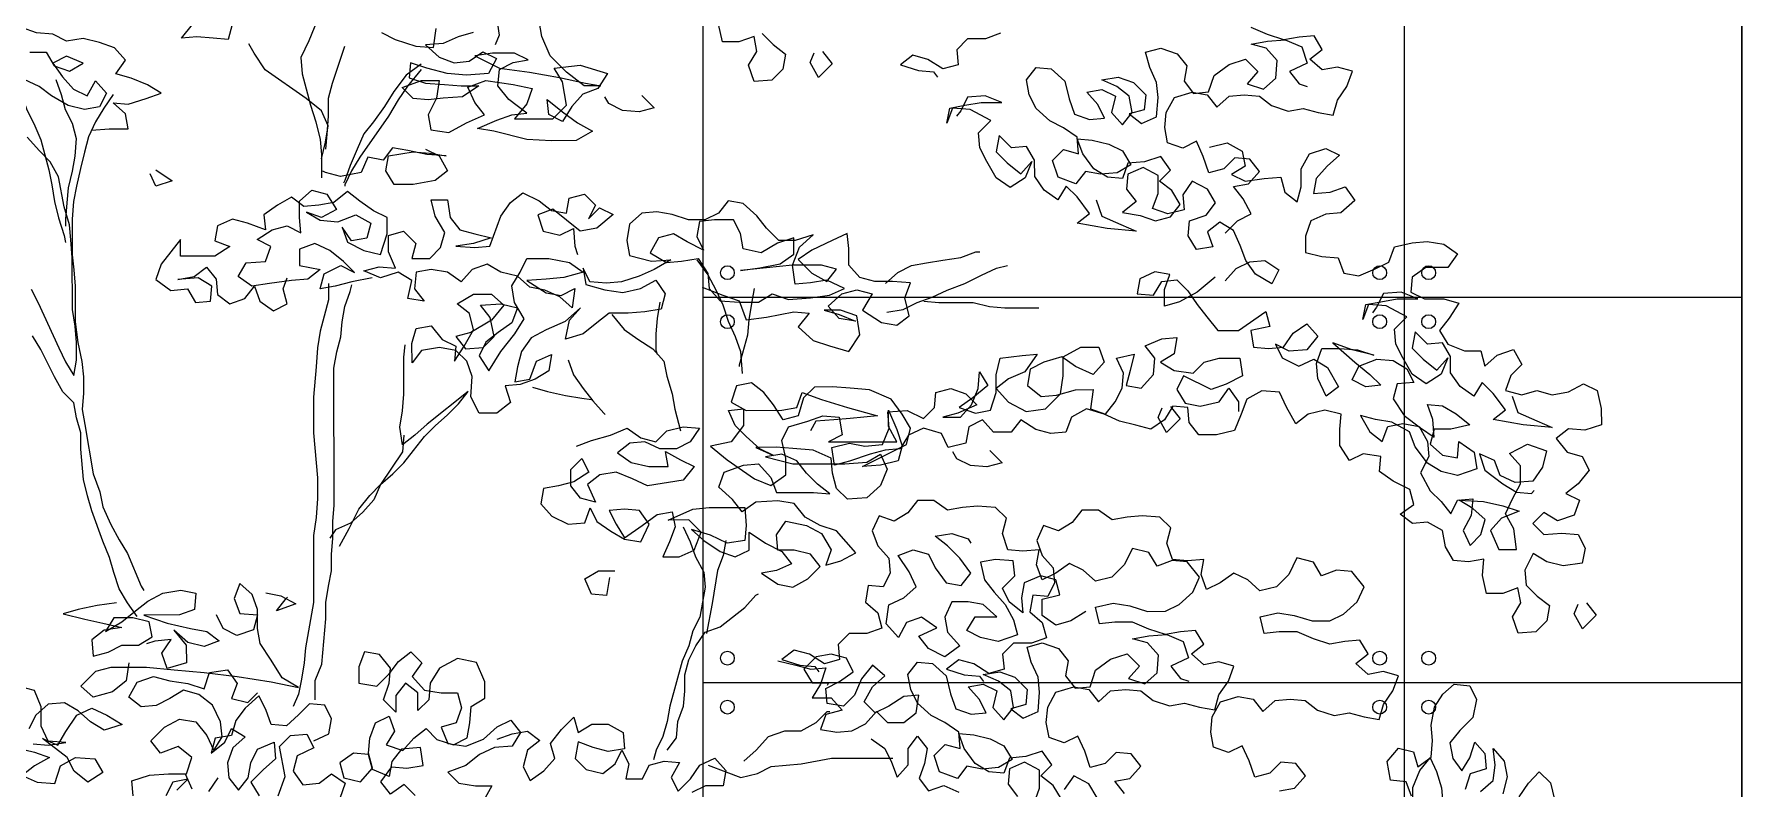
# Model space of a CAD drawing. Header units: millimetres. Extents: x 1564 to 2013, y 216 to 285.
# Drawn here: x 1652.324 to 1657.255, y 228.181 to 230.359 of the extents above; entities that cross this region are included whole.
import ezdxf

# ---------------------------------------------------------------- set-up
doc = ezdxf.new("R2010")
doc.units = ezdxf.units.MM
doc.header["$LTSCALE"] = 10
doc.layers.get('0').update_dxf_attribs({"color": 90})
for name, color, linetype, lineweight in [('CINZA', 252, 'Continuous', 13), ('pn 02', 16, 'Continuous', 20), ('PN-03', 180, 'Continuous', 30)]:
    doc.layers.add(name, color=color, linetype=linetype, lineweight=lineweight)
doc.layers.add('ÁRVORE PRESERVADA', color=252, linetype='Continuous')

# ---------------------------------------------------------------- blocks, each defined once
blk = doc.blocks.new('A$C338F7350')
for points in [[(6.9072, 12.0166), (6.9467, 11.9771), (6.9913, 11.9425), (6.9814, 11.8882), (6.9419, 11.8486), (6.8777, 11.8436), (6.8578, 11.9029), (6.8875, 11.9523), (6.8775, 12.0067), (6.8232, 11.9869), (6.7639, 11.9868), (6.749, 12.051)], [(8.5783, 11.297), (8.6228, 11.3416), (8.6722, 11.3663), (8.6425, 11.4207), (8.6078, 11.4651), (8.6622, 11.475), (8.7017, 11.5196), (8.667, 11.564), (8.6127, 11.5689), (8.5732, 11.5293), (8.5188, 11.5145), (8.499, 11.5737), (8.4742, 11.6281), (8.4248, 11.6033), (8.3704, 11.623), (8.3605, 11.6774), (8.3654, 11.7318), (8.395, 11.7862), (8.4592, 11.806), (8.5136, 11.7962), (8.5482, 11.7517), (8.5927, 11.7913), (8.6471, 11.7963), (8.7014, 11.7914), (8.7459, 11.7568), (8.8053, 11.7371), (8.8596, 11.7471), (8.914, 11.7323), (8.9684, 11.7224), (8.9832, 11.7768), (9.0177, 11.8263), (9.0374, 11.8807), (8.983, 11.8954), (8.9287, 11.8855), (8.8842, 11.925), (8.9286, 11.9596), (8.8989, 12.009), (8.8446, 12.0041), (8.7902, 11.9941), (8.7309, 12.0138), (8.6715, 12.0385)], [(7.7671, 12.0179), (7.7127, 11.9981), (7.6485, 11.998), (7.609, 11.9584), (7.614, 11.9041), (7.5596, 11.8892), (7.5052, 11.9237), (7.4508, 11.9385), (7.4064, 11.9039), (7.4707, 11.8842), (7.525, 11.8793), (7.5399, 11.8595)], [(4.9944, 12.0494), (4.9796, 11.9951), (4.9253, 11.9999), (4.8659, 12.0048), (4.8116, 11.9998), (4.8511, 12.0493)], [(5.5332, 12.0203), (5.5826, 11.9956), (5.6568, 11.971), (5.721, 11.9661), (5.7308, 12.0353)], [(5.8643, 12.0206), (5.81, 12.0057), (5.7556, 11.9809), (5.6914, 11.9759), (5.7408, 11.9315), (5.7952, 11.9118), (5.8496, 11.9168), (5.899, 11.9514), (5.9484, 11.9267), (5.9188, 11.8724), (5.8397, 11.8673), (5.7705, 11.8722), (5.6964, 11.8919), (5.6371, 11.9116), (5.6322, 11.8573), (5.6915, 11.8375), (5.7607, 11.8327), (5.82, 11.8278), (5.8843, 11.8278), (5.825, 11.7882), (5.7558, 11.7832), (5.7014, 11.7782), (5.6471, 11.7831), (5.6075, 11.8226), (5.6767, 11.8474), (5.7409, 11.8475), (5.7311, 11.7832), (5.7015, 11.7239), (5.7114, 11.6695), (5.7757, 11.6597), (5.8399, 11.6944), (5.9041, 11.7241), (5.8695, 11.7685), (5.8447, 11.8229), (5.9089, 11.8476), (6.0078, 11.8329), (6.077, 11.8181), (6.0573, 11.7637), (6.0129, 11.7093), (6.1513, 11.7095), (6.2006, 11.7589), (6.1857, 11.8429), (6.156, 11.8923), (6.2499, 11.9023), (6.3488, 11.8727), (6.3143, 11.8183), (6.2599, 11.7985), (6.2204, 11.754), (6.1859, 11.6996), (6.1364, 11.7243), (6.1314, 11.7786), (6.1858, 11.7342), (6.2402, 11.6947), (6.2946, 11.6651), (6.2353, 11.6305), (6.1464, 11.6304), (6.0574, 11.6352), (5.9388, 11.6648), (5.8795, 11.6746), (5.9486, 11.7043), (6.003, 11.7242), (6.0573, 11.7291), (5.993, 11.7785), (5.9534, 11.8279), (5.9583, 11.8872), (6.0077, 11.912), (6.0621, 11.9219), (6.0126, 11.9466), (5.9336, 11.9465), (5.8693, 11.9366), (5.9583, 11.8922), (6.0671, 11.8774), (6.1758, 11.8578), (6.2698, 11.8381), (6.3241, 11.8282), (6.2648, 11.8282), (6.2005, 11.8776), (6.1412, 11.9368), (6.1114, 12.006), (6.0916, 12.1246)], [(5.9483, 12.075), (5.9582, 12.0108), (5.9434, 11.9762)], [(4.2687, 11.0949), (4.2935, 11.0455), (4.3678, 10.8824), (4.3925, 10.833), (4.4222, 10.7836), (4.4321, 10.838), (4.432, 10.9023), (4.427, 10.9616), (4.4171, 11.0209), (4.4169, 11.2087), (4.4119, 11.2729), (4.4069, 11.3273), (4.3871, 11.3915), (4.3672, 11.5002), (4.3375, 11.5546), (4.2979, 11.5941), (4.2534, 11.6435)], [(5.3008, 12.1239), (5.3008, 12.0645), (5.2712, 11.9904), (5.2416, 11.931), (5.2466, 11.8717), (5.2615, 11.8174), (5.2764, 11.7581), (5.2962, 11.6988), (5.3111, 11.6346), (5.3161, 11.5802), (5.3162, 11.4962)], [(4.4857, 11.6684), (4.5499, 11.6734), (4.6191, 11.6735), (4.6092, 11.7278), (4.5647, 11.7673), (4.619, 11.7624), (4.6833, 11.7823), (4.7376, 11.8021), (4.6882, 11.8317), (4.6288, 11.8563), (4.5745, 11.8711), (4.609, 11.9206), (4.5694, 11.965), (4.515, 11.9847), (4.4557, 11.9995), (4.3964, 11.9896), (4.347, 12.0142), (4.2877, 12.0191), (4.2333, 12.0389)], [(4.263, 11.9499), (4.3223, 11.95), (4.352, 11.9006), (4.4064, 11.8809), (4.4558, 11.9106), (4.3965, 11.9352), (4.3471, 11.9105), (4.3817, 11.8611), (4.4213, 11.8166), (4.4707, 11.7919), (4.5003, 11.8463), (4.5399, 11.8019), (4.5153, 11.7524), (4.4609, 11.7425), (4.4016, 11.7573), (4.3422, 11.7918), (4.2977, 11.8264), (4.2433, 11.851)], [(4.2037, 11.9696), (4.2235, 11.9103), (4.2285, 11.851), (4.2335, 11.7967), (4.2533, 11.7423), (4.2781, 11.6929), (4.3028, 11.6336), (4.3326, 11.5249), (4.3425, 11.4706), (4.3525, 11.4113), (4.3674, 11.352), (4.3872, 11.2877), (4.3921, 11.263)], [(5.3161, 11.5654), (5.3309, 11.6247), (5.3407, 11.684), (5.316, 11.7384), (5.2615, 11.7828), (5.1132, 11.8864), (5.0736, 11.9457), (5.0538, 11.9803)], [(5.3998, 11.9707), (5.3554, 11.8372), (5.3406, 11.7829), (5.3407, 11.7186), (5.3358, 11.6544), (5.3309, 11.6)], [(8.5785, 11.1241), (8.618, 11.1686), (8.6674, 11.1933), (8.7217, 11.1983), (8.7712, 11.1638), (8.7465, 11.1143), (8.6872, 11.1489), (8.6525, 11.1983), (8.6327, 11.2526), (8.608, 11.3069), (8.5585, 11.3366), (8.5141, 11.3019), (8.5339, 11.2476), (8.4746, 11.2376), (8.4449, 11.287), (8.4498, 11.3414), (8.5091, 11.3612), (8.5436, 11.4057), (8.5139, 11.4551), (8.4595, 11.4847), (8.425, 11.4353), (8.43, 11.3809), (8.3707, 11.366), (8.3163, 11.3858), (8.336, 11.4401), (8.3359, 11.5044), (8.2816, 11.534), (8.2272, 11.5092), (8.2223, 11.4549), (8.257, 11.4104), (8.2076, 11.3708), (8.2718, 11.361), (8.3262, 11.3413), (8.3806, 11.3562), (8.4151, 11.4007), (8.3854, 11.4501), (8.3409, 11.4846), (8.3804, 11.5242), (8.3458, 11.5736), (8.2865, 11.5538), (8.2272, 11.5488), (8.2074, 11.4944), (8.1531, 11.4993), (8.1036, 11.5289), (8.064, 11.5832), (8.0442, 11.6376), (8.0986, 11.6327), (8.1579, 11.6179), (8.2074, 11.5932), (8.2371, 11.5438), (8.1877, 11.5141), (8.1284, 11.5092), (8.074, 11.519), (8.0394, 11.4745), (7.9751, 11.4991), (7.9553, 11.5584), (7.9948, 11.598), (8.0492, 11.5832), (8.0442, 11.6425), (7.9948, 11.6771), (7.9453, 11.7017), (7.8958, 11.7462), (7.8711, 11.7956), (7.8612, 11.8499), (7.8957, 11.8945), (7.9501, 11.8896), (7.9995, 11.8451), (8.0144, 11.7809), (8.0343, 11.7265), (8.0886, 11.7068), (8.143, 11.7118), (8.1182, 11.7612), (8.0787, 11.8057), (8.133, 11.8156), (8.1825, 11.7909), (8.1677, 11.7316), (8.2073, 11.6872), (8.2418, 11.7317), (8.2319, 11.791), (8.1874, 11.8255), (8.133, 11.8502), (8.1923, 11.8601), (8.2467, 11.8404), (8.2912, 11.796), (8.2863, 11.7416), (8.2319, 11.7267), (8.2765, 11.6922), (8.3308, 11.7169), (8.3357, 11.7861), (8.3307, 11.8405), (8.3059, 11.8948), (8.2911, 11.9492), (8.3454, 11.9641), (8.4047, 11.9443), (8.4394, 11.8999), (8.4295, 11.8455), (8.4642, 11.8011), (8.5185, 11.8061), (8.5383, 11.8654), (8.5926, 11.905), (8.6519, 11.9248), (8.6964, 11.8804), (8.6569, 11.8358), (8.7162, 11.8161), (8.7607, 11.8557), (8.7656, 11.92), (8.726, 11.9644), (8.6716, 11.9792), (8.7309, 11.9891), (8.7951, 11.9941), (8.8545, 11.9695), (8.8743, 11.9102), (8.8101, 11.8805), (8.8447, 11.836), (8.8744, 11.8262)], [(5.6766, 11.9067), (5.6223, 11.8671), (5.5778, 11.8078), (5.5433, 11.7534), (5.5038, 11.699), (5.4692, 11.6545), (5.4446, 11.6001), (5.4199, 11.5408), (5.4002, 11.4864), (5.3953, 11.4765)], [(7.1247, 11.9525), (7.1593, 11.9081), (7.11, 11.8586), (7.0803, 11.913), (7.095, 11.9476)], [(4.357, 11.8512), (4.3768, 11.7968), (4.3917, 11.7425), (4.4165, 11.693), (4.4313, 11.6387), (4.4265, 11.5744), (4.4166, 11.5201), (4.4018, 11.4607), (4.397, 11.4064), (4.3921, 11.3471), (4.3921, 11.3223)], [(5.6766, 11.887), (5.6272, 11.8276), (5.5927, 11.7781), (5.5582, 11.7188), (5.4545, 11.5704), (5.4249, 11.521), (5.4002, 11.4715), (5.4002, 11.4666)], [(4.5646, 11.797), (4.5301, 11.7475), (4.5005, 11.6981), (4.4758, 11.6437), (4.461, 11.5893), (4.4463, 11.53), (4.4315, 11.4657), (4.4217, 11.4113), (4.4168, 11.3471), (4.4169, 11.2186), (4.4219, 11.1642), (4.4269, 11.1049), (4.427, 10.9764), (4.437, 10.9023), (4.4518, 10.8331), (4.4568, 10.7787), (4.4569, 10.7194), (4.452, 10.6601), (4.4619, 10.6057), (4.4918, 10.4278), (4.5165, 10.3636), (4.5265, 10.3093), (4.5562, 10.245), (4.5859, 10.1907), (4.6156, 10.1413), (4.6651, 10.0227), (4.675, 10.0079)], [(6.4724, 11.7938), (6.517, 11.7493), (6.4626, 11.7345), (6.4033, 11.7394), (6.3538, 11.764), (6.339, 11.7887)], [(8.113, 11.4174), (8.1328, 11.3581), (8.202, 11.3285), (8.2564, 11.3039), (8.1526, 11.3137), (8.0438, 11.3333), (8.0883, 11.368), (8.0438, 11.4272), (8.0042, 11.4667), (7.9746, 11.4173), (7.9251, 11.4518), (7.8905, 11.5012), (7.8904, 11.5605), (7.8607, 11.6099), (7.8064, 11.605), (7.7618, 11.6494), (7.752, 11.5901), (7.7916, 11.5506), (7.841, 11.5111), (7.8805, 11.5556), (7.8559, 11.4963), (7.8015, 11.4616), (7.7521, 11.4962), (7.7174, 11.5554), (7.6927, 11.6048), (7.6877, 11.6592), (7.7321, 11.7037), (7.658, 11.7432), (7.5937, 11.7481), (7.574, 11.6937), (7.5838, 11.7481), (7.6382, 11.758), (7.6975, 11.768), (7.7716, 11.768), (7.7123, 11.7927), (7.648, 11.7877), (7.6234, 11.7382), (7.6086, 11.7184)], [(5.6917, 11.6003), (5.7412, 11.5756), (5.7709, 11.5213), (5.7264, 11.4867), (5.6473, 11.4718), (5.5781, 11.4717), (5.5484, 11.5211), (5.5583, 11.5755), (5.6472, 11.5904), (5.7065, 11.5855), (5.7659, 11.5757), (5.6967, 11.5805), (5.6275, 11.5953), (5.5731, 11.6051), (5.5385, 11.5606), (5.4841, 11.5705), (5.4595, 11.5161), (5.3854, 11.5012), (5.331, 11.516), (5.3211, 11.5209)], [(8.5214, 11.6072), (8.5856, 11.6221), (8.64, 11.5925), (8.65, 11.5381), (8.6006, 11.5084), (8.65, 11.4838), (8.7192, 11.4937), (8.7785, 11.4987), (8.7934, 11.4444), (8.8379, 11.4098), (8.8527, 11.4642), (8.8526, 11.5284), (8.8822, 11.5828), (8.9415, 11.6026), (8.991, 11.578), (8.9465, 11.5384), (8.907, 11.4939), (8.8972, 11.4395), (8.9565, 11.4445), (9.0108, 11.4643), (9.0455, 11.4149), (8.9961, 11.3704), (8.9417, 11.3654), (8.8874, 11.3406), (8.8677, 11.2863), (8.8677, 11.227), (8.927, 11.2122), (8.9864, 11.2073), (9.0062, 11.1529), (9.0605, 11.1431), (9.1198, 11.1679), (9.1692, 11.1926), (9.189, 11.247), (9.2532, 11.2619), (9.3076, 11.2669), (9.3669, 11.2571), (9.4163, 11.2225), (9.3818, 11.1731), (9.3027, 11.173), (9.2533, 11.1383), (9.2484, 11.084), (9.2979, 11.0593), (9.3671, 11.0594), (9.4214, 11.0446), (9.3869, 10.9902), (9.3523, 10.9457), (9.382, 10.8963), (9.4414, 10.8716), (9.5007, 10.8717), (9.5156, 10.8173), (9.56, 10.8569), (9.6193, 10.8767), (9.649, 10.8224), (9.6095, 10.7828), (9.5898, 10.7284), (9.6491, 10.7137), (9.7034, 10.7285), (9.7578, 10.7138), (9.8171, 10.7237), (9.8715, 10.7534), (9.9209, 10.7287), (9.9358, 10.6645), (9.9359, 10.6052), (9.8766, 10.5854), (9.8173, 10.5902), (9.7728, 10.5556), (9.8124, 10.5062), (9.8668, 10.4914), (9.8915, 10.442), (9.852, 10.3926), (9.8076, 10.3579), (9.857, 10.3333), (9.8373, 10.2789), (9.778, 10.2591), (9.7286, 10.2887), (9.6891, 10.2491), (9.7286, 10.2096), (9.7929, 10.2146), (9.8522, 10.2097), (9.877, 10.1603), (9.8671, 10.1059), (9.7979, 10.096), (9.7386, 10.1108), (9.6892, 10.1404), (9.6596, 10.081), (9.6646, 10.0267), (9.7041, 9.9872), (9.7486, 9.9526), (9.7388, 9.8982), (9.6993, 9.8587), (9.6351, 9.8537), (9.6152, 9.9129), (9.6448, 9.9624), (9.6349, 10.0168), (9.5806, 9.9969), (9.5212, 9.9969), (9.5064, 10.0611), (9.5112, 10.1204), (9.4569, 10.1105), (9.4025, 10.1154), (9.3728, 10.1648), (9.3629, 10.2241), (9.3085, 10.2537), (9.2541, 10.2487), (9.2096, 10.2833), (9.259, 10.3179), (9.2441, 10.3723), (9.1848, 10.4019), (9.1353, 10.4364), (9.1402, 10.4908), (9.076, 10.5006), (9.0266, 10.4758), (8.9919, 10.5302), (8.9919, 10.5895), (8.9968, 10.6439), (8.9374, 10.6586), (8.8781, 10.6438), (8.8337, 10.6091), (8.799, 10.6684), (8.7743, 10.7227), (8.71, 10.7276), (8.6557, 10.6979), (8.636, 10.6435), (8.6113, 10.5842), (8.5471, 10.5693), (8.4828, 10.5693), (8.4482, 10.6137), (8.4432, 10.6681), (8.3888, 10.673), (8.3592, 10.6235), (8.3098, 10.5889), (8.2554, 10.6036), (8.1961, 10.6184), (8.1417, 10.6431), (8.0774, 10.6628), (8.0231, 10.6331), (8.0034, 10.5787), (7.949, 10.5737), (7.8946, 10.5885), (7.8402, 10.623), (7.8057, 10.5785), (7.7414, 10.5785), (7.7018, 10.6229), (7.6524, 10.5981), (7.6426, 10.5388), (7.5784, 10.5239), (7.5536, 10.5733), (7.4893, 10.5931), (7.435, 10.5683), (7.4054, 10.5188), (7.351, 10.5139), (7.2967, 10.499), (7.2226, 10.4742), (7.1682, 10.4593), (7.1583, 10.5236), (7.2225, 10.5384), (7.2769, 10.5286), (7.3411, 10.5336), (7.3658, 10.5929), (7.3608, 10.6522), (7.43, 10.6573), (7.4893, 10.6277), (7.5288, 10.6672), (7.5337, 10.7216), (7.5881, 10.7365), (7.6425, 10.7168), (7.682, 10.6773), (7.6129, 10.6475), (7.5585, 10.6327), (7.6228, 10.6327), (7.6623, 10.6772), (7.6869, 10.7366), (7.6918, 10.7959), (7.7215, 10.7465), (7.6672, 10.702), (7.6178, 10.6673), (7.6771, 10.6476), (7.7315, 10.6575), (7.7512, 10.7218), (7.7511, 10.7861), (7.7659, 10.8454), (7.845, 10.8553), (7.8993, 10.8603), (7.8549, 10.796), (7.7956, 10.7713), (7.7512, 10.7366), (7.7957, 10.6872), (7.86, 10.6527), (7.9292, 10.6627), (7.9835, 10.7171), (7.9933, 10.7813), (7.9932, 10.8505), (8.0575, 10.8852), (8.1217, 10.8852), (8.1415, 10.8309), (8.102, 10.7864), (8.0378, 10.816), (7.9883, 10.8505), (7.9241, 10.8307), (7.8747, 10.8059), (7.8648, 10.7466), (7.9143, 10.7071), (7.9687, 10.7121), (8.0378, 10.7319), (8.1021, 10.732), (8.0923, 10.6628), (8.1467, 10.6431), (8.1812, 10.6876), (8.2059, 10.737), (8.2108, 10.7914), (8.186, 10.8458), (8.2502, 10.8606), (8.2355, 10.8013), (8.2207, 10.7469), (8.2751, 10.7371), (8.3195, 10.7866), (8.3244, 10.8459), (8.2898, 10.8903), (8.349, 10.9151), (8.4034, 10.9201), (8.3936, 10.8608), (8.3442, 10.8311), (8.3936, 10.8015), (8.4628, 10.7916), (8.5023, 10.8312), (8.5567, 10.8461), (8.6308, 10.8462), (8.6408, 10.7819), (8.5815, 10.7522), (8.5271, 10.7324), (8.4282, 10.7817), (8.4036, 10.7323), (8.4333, 10.6829), (8.4877, 10.673), (8.5568, 10.6879), (8.5914, 10.7374), (8.626, 10.688), (8.6261, 10.6534)], [(4.6504, 9.914), (4.6157, 9.9634), (4.586, 10.0128), (4.5662, 10.0721), (4.5513, 10.1264), (4.5266, 10.1857), (4.4869, 10.2944), (4.4721, 10.3487), (4.4572, 10.408), (4.4472, 10.5168), (4.4471, 10.5761), (4.4323, 10.6304), (4.4223, 10.6848), (4.3828, 10.7243), (4.353, 10.7786), (4.3035, 10.8774), (4.2738, 10.9268)], [(4.7181, 11.5253), (4.7775, 11.4858), (4.7182, 11.466), (4.6984, 11.5104)], [(5.4994, 11.1355), (5.4253, 11.1206), (5.366, 11.1058), (5.3116, 11.0958), (5.3264, 11.1502), (5.3857, 11.1799), (5.4351, 11.1553), (5.3955, 11.1948), (5.3461, 11.2343), (5.2917, 11.2589), (5.2373, 11.2391), (5.2374, 11.1798), (5.3115, 11.165), (5.2671, 11.1304), (5.2078, 11.1254), (5.1287, 11.1154), (5.0645, 11.1055), (5.015, 11.14), (5.0446, 11.1895), (5.1138, 11.1945), (5.1335, 11.2489), (5.0841, 11.2736), (5.1384, 11.3082), (5.1928, 11.3231), (5.2422, 11.2984), (5.2372, 11.3528), (5.2372, 11.4121), (5.2816, 11.4517), (5.336, 11.4369), (5.3706, 11.3825), (5.3163, 11.3528), (5.2619, 11.3726), (5.3114, 11.343), (5.3756, 11.3381), (5.4399, 11.3628), (5.4943, 11.3332), (5.4795, 11.2789), (5.4251, 11.2689), (5.3905, 11.3183), (5.4103, 11.264), (5.4696, 11.2344), (5.529, 11.2196), (5.5536, 11.2938), (5.5535, 11.3531), (5.5041, 11.3777), (5.4546, 11.4123), (5.4101, 11.4468), (5.3607, 11.4073), (5.3064, 11.3973), (5.252, 11.3923), (5.2075, 11.4269), (5.1581, 11.3972), (5.1087, 11.3625), (5.1137, 11.3082), (5.0494, 11.3328), (4.995, 11.3476), (4.9407, 11.3228), (4.9309, 11.2685), (4.9853, 11.2487), (4.9309, 11.2141), (4.8074, 11.214), (4.8073, 11.2733), (4.7382, 11.1843), (4.7185, 11.1299), (4.7729, 11.0904), (4.8322, 11.0954), (4.8619, 11.046), (4.9162, 11.051), (4.9211, 11.1054), (4.8717, 11.135), (4.7975, 11.13), (4.8569, 11.1399), (4.9013, 11.1745), (4.9359, 11.1301), (4.9409, 11.0757), (4.9854, 11.0412), (5.0398, 11.061), (5.0743, 11.1055), (5.0942, 11.0511), (5.1436, 11.0166), (5.193, 11.0414), (5.1782, 11.0957), (5.1929, 11.1353)], [(6.6905, 11.102), (6.7647, 11.0724), (6.824, 11.0527), (6.8488, 10.9836), (6.9229, 10.9935), (7.0218, 11.0134), (7.0761, 11.0085), (7.0366, 10.959), (7.0911, 10.9096), (7.1504, 10.8899), (7.2196, 10.8702), (7.2591, 10.9296), (7.2491, 10.9988), (7.1898, 11.0185), (7.1305, 11.0184), (7.1849, 11.0036), (7.2442, 10.979), (7.1849, 10.9888), (7.1453, 11.0333), (7.1947, 11.0778), (7.249, 11.0927), (7.3034, 11.0779), (7.2689, 11.0185), (7.3381, 10.9741), (7.3925, 10.9643), (7.4369, 10.9989), (7.4221, 11.0632), (7.4418, 11.1176), (7.3775, 11.1224), (7.3133, 11.1224), (7.2589, 11.1372), (7.2193, 11.1816), (7.2193, 11.2409), (7.2143, 11.2953), (7.1599, 11.2705), (7.0858, 11.2358), (7.0364, 11.2012), (7.0859, 11.1518), (7.1403, 11.1222), (7.1748, 11.1667), (7.1205, 11.1815), (7.0167, 11.1814), (6.8289, 11.1615), (6.8981, 11.1714), (6.9722, 11.1863), (7.0216, 11.221), (7.0215, 11.2803), (6.9622, 11.2604), (6.903, 11.2258), (6.8387, 11.2406), (6.8288, 11.2949), (6.804, 11.3443), (6.7348, 11.3443), (6.6804, 11.3393), (6.6706, 11.2849), (6.6954, 11.2355), (6.636, 11.2651), (6.5866, 11.2947), (6.5322, 11.2798), (6.5026, 11.2254), (6.562, 11.1909), (6.6163, 11.1959), (6.6756, 11.2058), (6.7103, 11.1515), (6.7153, 11.0971), (6.7548, 11.0527), (6.824, 11.0478), (6.8932, 11.0479), (6.9426, 11.0776), (7.002, 11.0578), (7.081, 11.0629), (7.1502, 11.0728), (7.2046, 11.0976), (7.1403, 11.1272), (7.081, 11.1172), (7.0266, 11.1122), (7.0167, 11.1814), (7.0413, 11.2457), (7.0907, 11.2902), (7.0265, 11.2704), (6.9672, 11.2703), (6.9226, 11.3148), (6.888, 11.3592), (6.8385, 11.4037), (6.7842, 11.4135), (6.7496, 11.369), (6.7002, 11.3442), (6.6409, 11.3442), (6.5816, 11.3639), (6.5272, 11.3737), (6.4728, 11.3687), (6.4284, 11.3291), (6.4185, 11.2698), (6.4285, 11.2155), (6.5076, 11.1958), (6.5768, 11.2008), (6.5175, 11.1661), (6.4631, 11.1414), (6.3989, 11.1215), (6.3446, 11.1165), (6.2852, 11.1214), (6.2605, 11.1708), (6.2704, 11.1115), (6.3396, 11.0918), (6.4039, 11.082), (6.4681, 11.0969), (6.5225, 11.1266), (6.5571, 11.0772), (6.5423, 11.0228), (6.483, 11.0129), (6.4237, 11.0079), (6.3545, 11.0078), (6.3101, 10.9732), (6.2607, 10.9336), (6.1965, 10.9138), (6.2112, 10.983), (6.2507, 11.0275), (6.1964, 10.978), (6.1272, 10.9483), (6.0729, 10.9186), (6.0383, 10.8691), (6.0236, 10.8148), (6.0137, 10.7604), (6.0681, 10.7703), (6.0927, 10.8346), (6.1471, 10.8594), (6.1373, 10.8), (6.0879, 10.7703), (6.0335, 10.7505), (5.9792, 10.7455), (5.999, 10.6862), (5.9496, 10.6467), (5.8853, 10.6466), (5.8556, 10.7059), (5.8605, 10.78), (5.8407, 10.8344), (5.8011, 10.8739), (5.7418, 10.8837), (5.6775, 10.8738), (5.643, 10.8292), (5.6429, 10.8984), (5.6577, 10.9528), (5.7121, 10.9628), (5.7516, 10.9134), (5.8011, 10.8887), (5.7962, 10.8343), (5.8307, 10.8887), (5.8653, 10.9481), (5.8504, 11.0074), (5.8059, 11.0419), (5.8652, 11.0766), (5.9294, 11.0766), (5.9739, 11.0371), (5.9295, 10.9827), (5.8554, 10.9382), (5.8011, 10.9233), (5.8357, 10.8788), (5.8999, 10.8838), (5.9394, 10.9234), (5.9246, 10.9926), (5.8899, 11.0371), (5.9641, 11.0421), (6.0234, 11.0273), (6.0037, 10.9729), (5.9543, 10.9383), (5.9098, 10.9036), (5.8851, 10.8542), (5.9198, 10.7998), (5.9642, 10.8691), (6.0136, 10.9334), (6.0481, 10.9878), (6.0135, 11.047), (6.0035, 11.1063), (6.0331, 11.1558), (6.0578, 11.2052), (6.1369, 11.2053), (6.211, 11.1906), (6.2605, 11.156), (6.1913, 11.1362), (6.1271, 11.1312), (6.0579, 11.1262), (6.1271, 11.0817), (6.1815, 11.0719), (6.2309, 11.0967), (6.2211, 11.0275), (6.1766, 11.067), (6.1222, 11.0916), (6.0678, 11.1015), (6.0233, 11.141), (5.9639, 11.1557), (5.9145, 11.1853), (5.8601, 11.1655), (5.8206, 11.121), (5.7712, 11.1556), (5.7119, 11.1654), (5.6575, 11.1555), (5.6526, 11.0961), (5.6873, 11.0517), (5.6279, 11.0615), (5.6427, 11.1258), (5.5933, 11.1554), (5.529, 11.1356), (5.4697, 11.1602), (5.5241, 11.1751), (5.5834, 11.1702), (5.5586, 11.2295), (5.5585, 11.2888), (5.6129, 11.3037), (5.6574, 11.2592), (5.6426, 11.2049), (5.7069, 11.2049), (5.7464, 11.2445), (5.7612, 11.2989), (5.7265, 11.3582), (5.7116, 11.4175), (5.771, 11.4175), (5.7809, 11.3533), (5.8155, 11.3088), (5.8699, 11.294), (5.9292, 11.2793), (5.865, 11.2594), (5.8008, 11.2495), (5.87, 11.2446), (5.9243, 11.2496), (5.9638, 11.3584), (5.9983, 11.4078), (6.0428, 11.4425), (6.1021, 11.4129), (6.1466, 11.3783), (6.201, 11.3685), (6.2108, 11.4229), (6.2652, 11.4377), (6.3048, 11.3982), (6.2801, 11.3488), (6.3196, 11.3884), (6.369, 11.3637), (6.3098, 11.3142), (6.2505, 11.3043), (6.1516, 11.3833), (6.0972, 11.3634), (6.117, 11.3042), (6.1764, 11.2894), (6.2258, 11.3141), (6.2308, 11.2499), (6.2407, 11.2202)], [(7.3521, 11.1152), (7.3965, 11.1548), (7.4459, 11.1796), (7.5003, 11.1895), (7.5596, 11.1994), (7.6238, 11.2094), (7.6782, 11.2292), (7.693, 11.2292)], [(6.6707, 11.2009), (6.7103, 11.1465), (6.74, 11.0922), (6.7647, 11.0379), (6.7846, 10.9786), (6.8093, 10.9242), (6.8291, 10.8699), (6.8341, 10.8056), (6.8342, 10.7908)], [(7.3571, 11.0114), (7.4164, 11.0214), (7.4658, 11.0461), (7.5202, 11.066), (7.5745, 11.0907), (7.6388, 11.1155), (7.698, 11.1452), (7.7524, 11.17), (7.7919, 11.1799)], [(8.5416, 11.1377), (8.4774, 11.0833), (8.4132, 11.0486), (8.3588, 11.0337), (8.3588, 11.093), (8.3785, 11.1474), (8.3241, 11.1573), (8.2698, 11.1325), (8.2599, 11.0781), (8.3192, 11.0732), (8.3489, 11.1227), (8.4032, 11.1277), (8.4428, 11.0882), (8.4774, 11.0388), (8.5121, 10.9943), (8.5517, 10.9449), (8.6258, 10.945), (8.7246, 11.0143), (8.7395, 10.9599), (8.6703, 10.9451), (8.6802, 10.8858), (8.7346, 10.8809), (8.7889, 10.8859), (8.8235, 10.9353), (8.8729, 10.97), (8.9125, 10.9255), (8.873, 10.876), (8.8087, 10.871), (8.7593, 10.8957), (8.784, 10.8463), (8.8434, 10.8167), (8.8977, 10.8415), (8.9472, 10.8119), (8.9868, 10.7427), (8.9423, 10.7081), (8.9126, 10.7723), (8.9076, 10.8267), (8.9273, 10.881), (8.9916, 10.8811), (9.0559, 10.8762), (9.1152, 10.8565), (9.0361, 10.8762), (8.9669, 10.9008), (9.046, 10.8317), (9.1004, 10.7873), (9.14, 10.7478), (9.0856, 10.7428), (9.0362, 10.7675), (9.0608, 10.8169), (9.1251, 10.8417), (9.1844, 10.8368), (9.2338, 10.8072), (9.2586, 10.7578), (9.1993, 10.7528), (9.1845, 10.6984), (9.2241, 10.6391), (9.2835, 10.5947), (9.3329, 10.5601), (9.3279, 10.6244), (9.3081, 10.6787), (9.3625, 10.6739), (9.4119, 10.6442), (9.4614, 10.6047), (9.3922, 10.5899), (9.3329, 10.5898), (9.3181, 10.5354), (9.3626, 10.4959), (9.417, 10.4861), (9.4219, 10.5454), (9.4763, 10.5059), (9.4862, 10.4466), (9.4171, 10.4218), (9.3577, 10.4366), (9.3083, 10.4662), (9.2638, 10.5255), (9.2439, 10.5798), (9.1797, 10.6144), (9.1203, 10.6242), (9.066, 10.639), (9.1006, 10.5797), (9.1451, 10.5451), (9.1648, 10.5995), (9.2192, 10.6095), (9.2785, 10.5996), (9.3082, 10.5453), (9.3132, 10.4909), (9.2836, 10.4316), (9.3183, 10.3674), (9.3578, 10.3279), (9.3925, 10.2834), (9.4171, 10.3329), (9.4715, 10.3379), (9.4666, 10.2785), (9.437, 10.2242), (9.4618, 10.1698), (9.5013, 10.2094), (9.5161, 10.2638), (9.4715, 10.3033), (9.4221, 10.3329), (9.5111, 10.328), (9.5803, 10.3133), (9.6396, 10.2935), (9.5754, 10.2688), (9.5359, 10.2242), (9.5656, 10.1551), (9.6298, 10.1551), (9.6199, 10.2293), (9.5902, 10.2836), (9.6148, 10.338), (9.6444, 10.3924), (9.6444, 10.4566), (9.6048, 10.5011), (9.669, 10.5357), (9.7382, 10.5111), (9.7235, 10.4518), (9.6889, 10.4023), (9.6247, 10.3973), (9.5703, 10.422), (9.5505, 10.4763), (9.4961, 10.501), (9.5159, 10.4417), (9.5802, 10.3923), (9.6296, 10.3627), (9.684, 10.3578), (9.6939, 10.3677)], [(5.3412, 11.1156), (5.3413, 11.0563), (5.3265, 10.997), (5.3117, 10.9426), (5.3019, 10.8833), (5.297, 10.8141), (5.2872, 10.7054), (5.2874, 10.5768), (5.3023, 10.4138), (5.3024, 10.3396), (5.2975, 10.2704), (5.2877, 10.2062), (5.2879, 9.964), (5.2584, 9.8009), (5.2535, 9.7465), (5.2437, 9.6872), (5.2339, 9.6328), (5.2141, 9.5883)], [(5.2932, 9.6131), (5.2931, 9.6823), (5.3178, 9.7416), (5.3325, 9.9047), (5.3324, 9.964), (5.3422, 10.0233), (5.3521, 10.0777), (5.352, 10.137), (5.3569, 10.1963), (5.3568, 10.2557), (5.3617, 10.315), (5.3613, 10.8092), (5.3711, 10.8685), (5.3859, 10.9229), (5.3908, 10.9773), (5.4006, 11.0317), (5.4203, 11.086), (5.4253, 11.1108)], [(6.8784, 11.0973), (6.8685, 11.0429), (6.8587, 10.9836), (6.8538, 10.9292), (6.8242, 10.8204), (6.8242, 10.8155)], [(6.5374, 11.0475), (6.5275, 10.9882), (6.5226, 10.9338), (6.5227, 10.8745), (6.5277, 10.8597)], [(7.4905, 11.0511), (7.5449, 11.0462), (7.6685, 11.0463), (7.7278, 11.0316), (7.7822, 11.0267), (7.9057, 11.0268)], [(9.6145, 10.7087), (9.6343, 10.6494), (9.7035, 10.6198), (9.7579, 10.5951), (9.6541, 10.6049), (9.5454, 10.6246), (9.5898, 10.6592), (9.5453, 10.7185), (9.5057, 10.758), (9.4761, 10.7086), (9.4267, 10.7431), (9.392, 10.7925), (9.392, 10.8518), (9.3623, 10.9012), (9.3079, 10.8962), (9.2634, 10.9407), (9.2535, 10.8813), (9.2931, 10.8418), (9.3426, 10.8023), (9.3821, 10.8469), (9.3574, 10.7875), (9.3031, 10.7529), (9.2536, 10.7874), (9.219, 10.8467), (9.1942, 10.8961), (9.1892, 10.9505), (9.2337, 10.995), (9.1595, 11.0345), (9.0952, 11.0393), (9.0755, 10.985), (9.0854, 11.0393), (9.1397, 11.0493), (9.199, 11.0592), (9.2732, 11.0593), (9.2138, 11.0839), (9.1496, 11.0789), (9.1249, 11.0295), (9.1101, 11.0097)], [(6.3644, 11.0029), (6.409, 10.9486), (6.4584, 10.914), (6.5128, 10.8795), (6.5524, 10.835), (6.5623, 10.7807), (6.5822, 10.7164), (6.5921, 10.6621), (6.6119, 10.583)], [(5.3816, 10.1667), (5.4162, 10.231), (5.4507, 10.3002), (5.4902, 10.3497), (5.5297, 10.3893), (5.5742, 10.4288), (5.6137, 10.4684), (5.6482, 10.5129), (5.6877, 10.5624), (5.7272, 10.602), (5.7717, 10.6415), (5.8112, 10.6811), (5.8457, 10.7256), (5.6976, 10.6069), (5.6531, 10.5673), (5.6087, 10.5327), (5.5987, 10.5969), (5.6085, 10.6562), (5.6134, 10.7155), (5.6133, 10.849), (5.6182, 10.8935)], [(6.2064, 10.8396), (6.2262, 10.7853), (6.2609, 10.7359), (6.2955, 10.6914), (6.3351, 10.647), (6.34, 10.6421)], [(6.078, 10.7407), (6.1324, 10.7259), (6.1967, 10.7111), (6.256, 10.7013), (6.2906, 10.6964)], [(6.2364, 10.5283), (6.2907, 10.5481), (6.3599, 10.5679), (6.4192, 10.5927), (6.4686, 10.5582), (6.523, 10.5434), (6.5625, 10.583), (6.6218, 10.5978), (6.6811, 10.593), (6.6466, 10.5435), (6.5972, 10.5187), (6.5379, 10.5187), (6.4835, 10.5433), (6.4291, 10.5384), (6.3847, 10.5037), (6.4341, 10.4692), (6.4984, 10.4544), (6.5676, 10.4545), (6.5576, 10.5088), (6.612, 10.4792), (6.6615, 10.4545), (6.622, 10.4051), (6.4935, 10.3852), (6.4391, 10.4099), (6.3798, 10.4345), (6.3205, 10.4246), (6.276, 10.3899), (6.3057, 10.3257), (6.2514, 10.3405), (6.2167, 10.3849), (6.2167, 10.4443), (6.2562, 10.4838), (6.2809, 10.4344), (6.2266, 10.3998), (6.1722, 10.3849), (6.1179, 10.375), (6.108, 10.3206), (6.1476, 10.2761), (6.207, 10.2465), (6.2663, 10.2515), (6.286, 10.3059), (6.3107, 10.2565), (6.3602, 10.222), (6.4097, 10.1924), (6.469, 10.1825), (6.4986, 10.2468), (6.4639, 10.2962), (6.4096, 10.3011), (6.3552, 10.2961), (6.3799, 10.2467), (6.4096, 10.1973), (6.4739, 10.2418), (6.5282, 10.2814), (6.5825, 10.2914), (6.5925, 10.237), (6.5728, 10.1826), (6.5481, 10.1282), (6.6074, 10.1283), (6.6618, 10.1531), (6.6864, 10.2173), (6.6419, 10.2618), (6.5677, 10.2617), (6.6567, 10.3013), (6.716, 10.3063), (6.8445, 10.3064), (6.8495, 10.2422), (6.8446, 10.1878), (6.7803, 10.1779), (6.721, 10.2075), (6.6518, 10.2272), (6.6963, 10.1877), (6.7557, 10.1482), (6.81, 10.1285), (6.8595, 10.1532), (6.8594, 10.2175), (6.9187, 10.178), (6.9781, 10.1484), (7.0127, 10.104), (6.9584, 10.0792), (6.904, 10.0693), (6.9634, 10.0298), (7.0177, 10.0199), (7.0721, 10.0496), (7.1165, 10.0942), (7.0819, 10.1386), (7.0226, 10.1534), (6.9632, 10.1533), (6.9583, 10.2077), (6.9928, 10.2572), (7.067, 10.2424), (7.1213, 10.2128), (7.156, 10.1535), (7.1363, 10.0991), (7.1906, 10.114), (7.245, 10.1437), (7.1757, 10.2227), (7.1164, 10.2424), (7.062, 10.272), (7.0224, 10.3214), (6.9631, 10.3313), (6.884, 10.3262), (6.8346, 10.2916), (6.8, 10.3361), (6.7505, 10.3805), (6.7702, 10.4349), (6.8394, 10.4597), (6.8938, 10.4646), (6.9383, 10.4153), (6.9581, 10.3609), (7.0916, 10.361), (7.1509, 10.3561), (7.1064, 10.3907), (7.0668, 10.4302), (7.0321, 10.4747), (6.9778, 10.4993), (6.9185, 10.4894), (7.0173, 10.4648), (7.2051, 10.4649), (7.2842, 10.4699), (7.3336, 10.4996), (7.3584, 10.4453), (7.3337, 10.386), (7.2843, 10.3414), (7.2151, 10.3364), (7.1756, 10.3759), (7.1607, 10.4303), (7.1557, 10.4847), (7.0914, 10.5142), (7.0173, 10.5191), (6.958, 10.524), (6.8838, 10.5239), (6.9481, 10.4943), (6.8987, 10.519), (6.8492, 10.5635), (6.8096, 10.603), (6.7849, 10.6573), (6.8392, 10.6623), (6.8393, 10.603), (6.7948, 10.5436), (6.7207, 10.5287), (6.7801, 10.4794), (6.879, 10.4103), (6.9383, 10.3856), (6.9926, 10.4252), (6.9926, 10.4845), (6.9777, 10.5487), (7.0024, 10.5982), (7.0716, 10.618), (7.1259, 10.6378), (7.1852, 10.633), (7.1952, 10.5687), (7.1458, 10.544), (7.3929, 10.5442), (7.3632, 10.5985), (7.3631, 10.6578), (7.3928, 10.5887), (7.4127, 10.5294), (7.3979, 10.475), (7.3336, 10.4601), (7.2694, 10.4551), (7.4275, 10.5343), (7.4423, 10.5936), (7.4126, 10.643), (7.373, 10.6974), (7.2939, 10.7319), (7.2247, 10.7368), (7.1604, 10.7417), (7.0962, 10.7416), (7.0566, 10.702), (7.0369, 10.6378), (6.9826, 10.6229), (6.9479, 10.6772), (6.9133, 10.7217), (6.8688, 10.7562), (6.8144, 10.7463), (6.7947, 10.687), (6.8491, 10.6574), (6.9776, 10.6575), (7.032, 10.6674), (7.0517, 10.7218), (7.1209, 10.6971), (7.2148, 10.6676), (7.3236, 10.638), (7.2248, 10.628), (7.1655, 10.6231), (7.1012, 10.618), (7.0815, 10.5834)], [(8.3805, 10.6714), (8.4152, 10.6269), (8.3658, 10.5774), (8.3361, 10.6318), (8.3509, 10.6664)], [(5.6136, 10.5673), (5.6087, 10.5079), (5.5297, 10.3893), (5.505, 10.3349), (5.4656, 10.2903), (5.4211, 10.2508), (5.3668, 10.226), (5.347, 10.1963)], [(7.7283, 10.5126), (7.7728, 10.4682), (7.7184, 10.4533), (7.6591, 10.4582), (7.6097, 10.4828), (7.5948, 10.5075)], [(4.2159, 9.4391), (4.2802, 9.4243), (4.3345, 9.4046), (4.2802, 9.3749), (4.2357, 9.3403), (4.2901, 9.3156), (4.3544, 9.3107), (4.3741, 9.375), (4.4284, 9.4047), (4.4976, 9.3998), (4.5273, 9.3504), (4.473, 9.3158), (4.4235, 9.3553), (4.3988, 9.4047), (4.3098, 9.4738), (4.3642, 9.4491), (4.3938, 9.4986), (4.4332, 9.5579), (4.4876, 9.5827), (4.542, 9.558), (4.5964, 9.5235), (4.5321, 9.5036), (4.4827, 9.5333), (4.4382, 9.5728), (4.3887, 9.6024), (4.3294, 9.5974), (4.285, 9.5578), (4.2603, 9.5083)], [(4.2752, 9.454), (4.3296, 9.4491), (4.3938, 9.459), (4.3295, 9.4639), (4.3048, 9.5183), (4.3047, 9.5875), (4.2799, 9.6467), (4.2256, 9.6615)], [(8.2145, 9.2747), (8.1799, 9.3192), (8.2342, 9.3291), (8.2737, 9.3736), (8.2391, 9.4181), (8.1847, 9.423), (8.1452, 9.3834), (8.0908, 9.3685), (8.071, 9.4278), (8.0463, 9.4821), (7.9969, 9.4574), (7.9425, 9.4771), (7.9325, 9.5315), (7.9374, 9.5858), (7.967, 9.6402), (8.0313, 9.6601), (8.0856, 9.6502), (8.1203, 9.6058), (8.1647, 9.6454), (8.2191, 9.6503), (8.2735, 9.6455), (8.318, 9.6109), (8.3773, 9.5912), (8.4317, 9.6011), (8.486, 9.5863), (8.5404, 9.5765), (8.5552, 9.6309), (8.5897, 9.6803), (8.6095, 9.7347), (8.5551, 9.7495), (8.5007, 9.7396), (8.4562, 9.7791), (8.5007, 9.8137), (8.471, 9.8631), (8.4166, 9.8581), (8.3622, 9.8482), (8.3029, 9.8679), (8.2436, 9.8926), (8.1793, 9.8925), (8.125, 9.8875), (8.1101, 9.9468), (8.1743, 9.9617), (8.2336, 9.9519), (8.2979, 9.9321), (8.3622, 9.9322), (8.4116, 9.957), (8.4609, 10.0015), (8.4856, 10.0559), (8.4411, 10.1102), (8.3867, 10.1151), (8.3324, 10.0953), (8.3027, 10.1447), (8.2433, 10.1594), (8.2137, 10.1001), (8.1693, 10.0556), (8.11, 10.0407), (8.0655, 10.0802), (8.016, 10.1049), (7.9666, 10.0702), (7.9172, 10.0455), (7.8974, 10.0998), (7.9073, 10.1542), (7.8479, 10.1492), (7.7936, 10.1541), (7.7738, 10.2134), (7.7885, 10.2678), (7.749, 10.3073), (7.6847, 10.3122), (7.6303, 10.3072), (7.576, 10.2972), (7.5265, 10.3318), (7.4672, 10.3317), (7.4327, 10.2872), (7.3833, 10.2575), (7.3289, 10.2772), (7.3042, 10.2228), (7.324, 10.1685), (7.3636, 10.124), (7.3686, 10.0697), (7.3439, 10.0202), (7.2896, 10.0251), (7.2797, 9.9658), (7.3243, 9.9263), (7.3391, 9.872), (7.2848, 9.8521), (7.2205, 9.8521), (7.181, 9.8125), (7.186, 9.7581), (7.1317, 9.7433), (7.0773, 9.7778), (7.0229, 9.7926), (6.9784, 9.7579), (7.0427, 9.7382), (7.0971, 9.7333), (7.1119, 9.7136)], [(8.7736, 9.2843), (8.828, 9.2942), (8.8675, 9.3387), (8.8328, 9.3832), (8.7785, 9.3881), (8.739, 9.3485), (8.6846, 9.3336), (8.6648, 9.3929), (8.64, 9.4473), (8.5906, 9.4225), (8.5362, 9.4422), (8.5263, 9.4966), (8.5312, 9.551), (8.5608, 9.6054), (8.625, 9.6252), (8.6794, 9.6154), (8.7141, 9.5709), (8.7585, 9.6105), (8.8129, 9.6155), (8.8672, 9.6106), (8.9117, 9.576), (8.9711, 9.5563), (9.0254, 9.5662), (9.0798, 9.5515), (9.1342, 9.5416), (9.149, 9.596), (9.1835, 9.6455), (9.2032, 9.6999), (9.1489, 9.7146), (9.0945, 9.7047), (9.05, 9.7442), (9.0944, 9.7788), (9.0647, 9.8282), (9.0104, 9.8232), (8.956, 9.8133), (8.8967, 9.833), (8.8374, 9.8577), (8.7731, 9.8576), (8.7187, 9.8526), (8.7039, 9.9119), (8.7681, 9.9268), (8.8274, 9.917), (8.8917, 9.8973), (8.9559, 9.8973), (9.0053, 9.9221), (9.0547, 9.9666), (9.0794, 10.021), (9.0349, 10.0753), (8.9805, 10.0802), (8.9261, 10.0604), (8.8964, 10.1098), (8.8371, 10.1246), (8.8075, 10.0652), (8.7631, 10.0207), (8.7038, 10.0058), (8.6593, 10.0453), (8.6098, 10.07), (8.5604, 10.0354), (8.511, 10.0106), (8.4912, 10.0649), (8.501, 10.1193), (8.4417, 10.1143), (8.3874, 10.1192), (8.3675, 10.1785), (8.3823, 10.2329), (8.3427, 10.2724), (8.2785, 10.2773), (8.2241, 10.2723), (8.1698, 10.2623), (8.1203, 10.2969), (8.061, 10.2968), (8.0264, 10.2523), (7.977, 10.2226), (7.9226, 10.2424), (7.898, 10.188), (7.9178, 10.1336), (7.9574, 10.0892), (7.9624, 10.0348), (7.9377, 9.9854), (7.8833, 9.9903), (7.8735, 9.9309), (7.918, 9.8914), (7.9329, 9.8371), (7.8786, 9.8173), (7.8143, 9.8172), (7.7748, 9.7776), (7.7798, 9.7233), (7.7254, 9.7084), (7.671, 9.7429), (7.6167, 9.7577), (7.5722, 9.7231), (7.6365, 9.7034), (7.6908, 9.6985), (7.7057, 9.6787)], [(6.6221, 10.237), (6.6469, 10.1827), (6.6667, 10.1283), (6.6964, 10.074), (6.7014, 10.0196), (6.6817, 9.9109), (6.6571, 9.8614), (6.6423, 9.8071), (6.6176, 9.7527), (6.5733, 9.5895), (6.5635, 9.5352), (6.5487, 9.4808), (6.524, 9.4313), (6.5142, 9.3967)], [(6.7754, 10.1878), (6.7656, 10.1334), (6.7458, 10.079), (6.7262, 9.9604), (6.7065, 9.8516)], [(8.0755, 9.9319), (8.0212, 9.8973), (7.9668, 9.8824), (7.9174, 9.917), (7.9173, 9.9763), (7.9815, 9.9912), (7.9667, 10.0455), (7.9123, 10.0603), (7.853, 10.0355), (7.8432, 9.9812), (7.8482, 9.9268), (7.7987, 9.9663), (7.7739, 10.0157), (7.8184, 10.0602), (7.8134, 10.1146), (7.7491, 10.1195), (7.6948, 10.1095), (7.7097, 10.0453), (7.7443, 10.0008), (7.7839, 9.9564), (7.8136, 9.902), (7.8285, 9.8477), (7.7593, 9.8229), (7.695, 9.8377), (7.6456, 9.8624), (7.6752, 9.9118), (7.7543, 9.9119), (7.7048, 9.9563), (7.6504, 9.9661), (7.5911, 9.9661), (7.5664, 9.9117), (7.5764, 9.8573), (7.6209, 9.808), (7.5666, 9.7684), (7.5072, 9.798), (7.4726, 9.8424), (7.5368, 9.8721), (7.4824, 9.9116), (7.4281, 9.8918), (7.3985, 9.8374), (7.3539, 9.8868), (7.3638, 9.956), (7.4181, 9.9808), (7.4626, 10.0203), (7.4378, 10.0747), (7.3982, 10.134), (7.4525, 10.1538), (7.5069, 10.139), (7.5317, 10.0896), (7.5713, 10.0353), (7.6256, 10.0254), (7.6602, 10.0699), (7.6206, 10.1243), (7.5761, 10.1687), (7.5316, 10.2033), (7.5909, 10.2132), (7.6502, 10.1935), (7.6601, 10.1787)], [(6.3554, 10.0539), (6.3456, 9.9897), (6.2912, 9.9946), (6.2665, 10.0489), (6.3158, 10.0786), (6.3752, 10.0787)], [(4.5762, 9.9633), (4.507, 9.9534), (4.4378, 9.9385), (4.3835, 9.9236), (4.4626, 9.9039), (4.5268, 9.8892), (4.5961, 9.8744), (4.5318, 9.8644), (4.4874, 9.8298), (4.4924, 9.7705), (4.5467, 9.7854), (4.5961, 9.8101), (4.6554, 9.8102), (4.7048, 9.8399), (4.6949, 9.8942), (4.6356, 9.909), (4.5664, 9.909), (4.5368, 9.8595), (4.596, 9.8942), (4.6454, 9.9337), (4.6899, 9.9684), (4.7442, 9.9981), (4.8085, 10.008), (4.8628, 9.9982), (4.8579, 9.9389), (4.8036, 9.9191), (4.6751, 9.9189), (4.7591, 9.8894), (4.8432, 9.8697), (4.9025, 9.8598), (4.947, 9.8253), (4.8927, 9.8055), (4.8333, 9.8202), (4.7839, 9.8647), (4.8284, 9.8103), (4.8285, 9.7461), (4.7593, 9.7263), (4.7395, 9.7806), (4.774, 9.8301), (4.7147, 9.8251), (4.6851, 9.8152)], [(4.5566, 9.731), (4.6852, 9.7311), (4.784, 9.7213), (4.8928, 9.7116), (5.0114, 9.6968), (5.135, 9.6772), (5.2338, 9.6575), (5.1745, 9.692), (5.1349, 9.7563), (5.0953, 9.8155), (5.0854, 9.8699), (5.0853, 9.9391), (5.0655, 9.9934), (5.021, 10.0329), (5.0012, 9.9785), (5.0211, 9.9242), (5.0853, 9.9193), (5.0705, 9.8649), (5.0113, 9.8451), (4.9618, 9.8698), (4.937, 9.9192)], [(5.1149, 9.9984), (5.1693, 9.9886), (5.2237, 9.959), (5.1545, 9.9342), (5.1891, 9.9787), (5.194, 9.9837)], [(6.5636, 9.4314), (6.5981, 9.4759), (6.603, 9.5352), (6.6227, 9.5896), (6.6276, 9.644), (6.6276, 9.7033), (6.6423, 9.7576), (6.667, 9.8071), (6.7016, 9.8565), (6.7559, 9.8764), (6.8448, 9.9456), (6.8843, 9.9902), (6.8942, 9.9951)], [(9.8821, 9.9626), (9.9167, 9.9182), (9.8673, 9.8687), (9.8376, 9.923), (9.8524, 9.9576)], [(8.1157, 9.2598), (8.086, 9.3092), (8.0316, 9.3388), (7.997, 9.2893)], [(7.8883, 9.2398), (7.908, 9.2942), (7.908, 9.3585), (7.8536, 9.3881), (7.7992, 9.3633), (7.7943, 9.3089), (7.829, 9.2645)], [(7.9872, 9.2547), (7.9575, 9.3041), (7.9129, 9.3387), (7.9524, 9.3783), (7.9178, 9.4277), (7.8585, 9.4078), (7.7992, 9.4028), (7.7795, 9.3485), (7.7251, 9.3533), (7.6757, 9.383), (7.6361, 9.4373), (7.6163, 9.4916), (7.6706, 9.4867), (7.7299, 9.472), (7.7794, 9.4473), (7.8091, 9.3979), (7.7597, 9.3682), (7.7004, 9.3632), (7.646, 9.373), (7.6115, 9.3285), (7.5472, 9.3532), (7.5274, 9.4125), (7.5669, 9.4521), (7.6212, 9.4373), (7.6162, 9.4966), (7.5668, 9.5311), (7.5173, 9.5558), (7.4679, 9.6002), (7.4431, 9.6496), (7.4332, 9.704), (7.4677, 9.7485), (7.5221, 9.7436), (7.5716, 9.6992), (7.5865, 9.6349), (7.6063, 9.5806), (7.6607, 9.5609), (7.715, 9.5659), (7.6903, 9.6153), (7.6507, 9.6597), (7.7051, 9.6696), (7.7545, 9.645), (7.7397, 9.5857), (7.7793, 9.5412), (7.8139, 9.5857), (7.8039, 9.645), (7.7594, 9.6796), (7.705, 9.7042), (7.7643, 9.7142), (7.8187, 9.6945), (7.8632, 9.65), (7.8583, 9.5957), (7.804, 9.5808), (7.8485, 9.5462), (7.9028, 9.571), (7.9077, 9.6402), (7.9027, 9.6945), (7.878, 9.7489), (7.8631, 9.8032), (7.9174, 9.8181), (7.9768, 9.7984), (8.0114, 9.754), (8.0016, 9.6996), (8.0362, 9.6551), (8.0906, 9.6601), (8.1103, 9.7194), (8.1646, 9.759), (8.2239, 9.7789), (8.2684, 9.7344), (8.2289, 9.6899), (8.2883, 9.6702), (8.3327, 9.7098), (8.3376, 9.774), (8.298, 9.8185), (8.2436, 9.8332), (8.3029, 9.8432), (8.3672, 9.8482), (8.4265, 9.8235), (8.4463, 9.7642), (8.3821, 9.7345), (8.4168, 9.6901), (8.4464, 9.6802)], [(4.6209, 9.7459), (4.6111, 9.6816), (4.5617, 9.6421), (4.4925, 9.6222), (4.448, 9.6617), (4.5023, 9.7161), (4.5566, 9.731)], [(5.2884, 9.4648), (5.3427, 9.4896), (5.3526, 9.5439), (5.3278, 9.5933), (5.2734, 9.5982), (5.2339, 9.5587), (5.1895, 9.5191), (5.1351, 9.524), (5.1153, 9.5783), (5.0905, 9.6277), (5.0411, 9.5832), (5.0066, 9.5387), (4.9918, 9.4843), (4.9325, 9.4744), (4.9177, 9.42), (4.9671, 9.4596), (4.9918, 9.509), (5.0412, 9.4794), (4.9968, 9.4398), (4.9771, 9.3854), (4.9821, 9.3311), (5.0167, 9.2866), (5.0513, 9.3311), (5.0611, 9.3855), (5.0858, 9.435), (5.1451, 9.4597), (5.15, 9.4004), (5.1056, 9.3608), (5.0612, 9.3163), (5.0909, 9.2669)], [(5.1601, 9.267), (5.1847, 9.3362), (5.1648, 9.4449), (5.2043, 9.4845), (5.2636, 9.4895), (5.2884, 9.4401), (5.2291, 9.4104), (5.2143, 9.356), (5.249, 9.3066), (5.3083, 9.3116), (5.3527, 9.3462), (5.4022, 9.3117), (5.3825, 9.2573)], [(5.6543, 9.2674), (5.6147, 9.3069), (5.5653, 9.2723), (5.5307, 9.3167), (5.5702, 9.3711), (5.6246, 9.3663), (5.6839, 9.3762), (5.6739, 9.4404), (5.6047, 9.4354), (5.5702, 9.3909), (5.5603, 9.3365), (5.501, 9.3612), (5.4861, 9.4156), (5.4317, 9.4204), (5.3824, 9.3858), (5.3972, 9.3314), (5.4566, 9.3167), (5.501, 9.3661), (5.4861, 9.4205), (5.491, 9.4749), (5.5107, 9.5293), (5.5601, 9.554), (5.58, 9.4997), (5.5503, 9.4502), (5.6097, 9.4305), (5.6492, 9.475), (5.6936, 9.5096), (5.7332, 9.4701), (5.7925, 9.4504), (5.8419, 9.4752), (5.8518, 9.5296), (5.8566, 9.5889), (5.906, 9.6186), (5.906, 9.6779), (5.8763, 9.7471), (5.8071, 9.7618), (5.7428, 9.7272), (5.7083, 9.6728), (5.7034, 9.6134), (5.6639, 9.5739), (5.6638, 9.6381), (5.6193, 9.6727), (5.5848, 9.6282), (5.5848, 9.5689), (5.5403, 9.6133), (5.56, 9.6726), (5.5649, 9.727), (5.5253, 9.7764), (5.471, 9.7862), (5.4512, 9.7318), (5.4513, 9.6725), (5.5155, 9.6627), (5.56, 9.7072), (5.5945, 9.7517), (5.639, 9.7864), (5.6786, 9.7469), (5.644, 9.6974), (5.6885, 9.648), (5.7479, 9.6382), (5.8072, 9.6383), (5.8221, 9.5839), (5.8023, 9.5295), (5.748, 9.5146), (5.7727, 9.4554), (5.837, 9.4455), (5.9012, 9.4703), (5.9506, 9.5148), (6, 9.5396), (6.0347, 9.4951), (6.0051, 9.4457), (5.9408, 9.4407), (5.8865, 9.4159), (5.8371, 9.3763), (5.7728, 9.3516), (5.8124, 9.3121), (5.8717, 9.3022), (5.931, 9.3023), (5.9014, 9.2479)], [(6.9636, 9.753), (7.0279, 9.7382), (7.0823, 9.7234), (7.1366, 9.7284), (7.1169, 9.6691), (7.0873, 9.6197), (7.1565, 9.6197), (7.1961, 9.5753), (7.1368, 9.5604), (7.1171, 9.506), (7.1764, 9.4962), (7.2307, 9.5012), (7.2801, 9.5259), (7.3196, 9.5704), (7.3592, 9.5309), (7.4185, 9.531), (7.463, 9.5656), (7.4728, 9.6299), (7.4184, 9.6249), (7.3641, 9.5903), (7.3147, 9.5655), (7.2751, 9.605), (7.3047, 9.6594), (7.3492, 9.699), (7.3047, 9.7385), (7.2652, 9.689), (7.2405, 9.6297), (7.201, 9.5901), (7.1417, 9.5999), (7.1367, 9.6543), (7.1861, 9.6791), (7.2355, 9.7137), (7.2107, 9.7631), (7.1563, 9.7779), (7.102, 9.7679), (7.0575, 9.7234), (7.0872, 9.674), (7.1466, 9.6741), (7.1416, 9.6642)], [(4.9425, 9.331), (4.908, 9.2816)], [(4.7943, 9.2864), (4.8338, 9.326), (4.7794, 9.3161), (4.7548, 9.2666)], [(4.6362, 9.2665), (4.6312, 9.3209), (4.6954, 9.3407), (4.7646, 9.3457), (4.8288, 9.3458), (4.8486, 9.4051), (4.7991, 9.4446), (4.7349, 9.4198), (4.7002, 9.4643), (4.7496, 9.5137), (4.8039, 9.5434), (4.8633, 9.5336), (4.9028, 9.4842), (4.9276, 9.4299), (4.9572, 9.4793), (4.9522, 9.5337), (4.9225, 9.593), (4.8731, 9.6325), (4.8187, 9.6472), (4.7693, 9.6175), (4.7199, 9.5928), (4.6655, 9.5878), (4.621, 9.6223), (4.6506, 9.6767), (4.7099, 9.6966), (4.7692, 9.6818), (4.8335, 9.672), (4.8928, 9.6522), (4.9125, 9.7116), (4.9768, 9.7215), (5.0114, 9.6721), (4.9917, 9.6177), (5.051, 9.603), (5.0856, 9.6376)], [(9.2553, 9.2385), (9.2551, 9.2962), (9.2812, 9.3581), (9.3176, 9.4031), (9.3414, 9.354), (9.3594, 9.2956), (9.3638, 9.2405)], [(9.251, 9.2648), (9.2313, 9.3165), (9.1754, 9.3231), (9.1633, 9.3909), (9.2039, 9.4384), (9.2582, 9.425), (9.2736, 9.3708), (9.3218, 9.4057), (9.3259, 9.4659), (9.3215, 9.521), (9.334, 9.5863), (9.3636, 9.633), (9.405, 9.6695), (9.461, 9.6629), (9.4848, 9.6138), (9.4723, 9.5485), (9.4249, 9.5026), (9.3886, 9.4576), (9.3998, 9.4008), (9.4321, 9.3568), (9.4617, 9.4035), (9.4793, 9.4604), (9.5159, 9.4189), (9.5203, 9.3639), (9.4618, 9.3459), (9.4442, 9.2891)], [(9.5001, 9.2824), (9.5458, 9.3215), (9.5524, 9.3775), (9.5455, 9.4368), (9.5846, 9.3912), (9.5958, 9.3344), (9.5807, 9.2733)], [(9.6392, 9.2625), (9.673, 9.3117), (9.7118, 9.3525), (9.7526, 9.3136), (9.7664, 9.2526)], [(6.8404, 9.3921), (6.8848, 9.4317), (6.9293, 9.4811), (6.9886, 9.5009), (7.0479, 9.501), (7.1022, 9.5307), (7.1417, 9.5703), (7.1516, 9.5703)], [(5.9507, 9.4703), (6.005, 9.4902), (6.0594, 9.5001), (6.1039, 9.4655), (6.0594, 9.4309), (6.0447, 9.3716), (6.0694, 9.3222), (6.1188, 9.3568), (6.1583, 9.4013), (6.1434, 9.4557), (6.1829, 9.5052), (6.2274, 9.5497), (6.2422, 9.4953), (6.2916, 9.525), (6.351, 9.5251), (6.4053, 9.4955), (6.4103, 9.4362), (6.351, 9.4262), (6.2967, 9.441), (6.2423, 9.4607), (6.2324, 9.4014), (6.272, 9.3619), (6.3313, 9.3471), (6.3758, 9.3818), (6.4005, 9.4312), (6.4252, 9.3818), (6.4154, 9.3274), (6.4747, 9.3275), (6.4994, 9.3769), (6.5537, 9.3918), (6.6081, 9.3869), (6.5785, 9.3325), (6.6032, 9.2831), (6.6477, 9.3277), (6.6822, 9.3771), (6.7366, 9.4019), (6.7762, 9.3574), (6.7663, 9.303), (6.7021, 9.303), (6.6527, 9.2782)], [(7.3, 9.4716), (7.3494, 9.437), (7.3742, 9.3876), (7.394, 9.3333), (7.4335, 9.3778), (7.4334, 9.4371), (7.468, 9.4816), (7.5026, 9.4372), (7.4928, 9.3828), (7.4731, 9.3284), (7.5077, 9.284), (7.5621, 9.3038), (7.6164, 9.2791)], [(6.7119, 9.3771), (6.7762, 9.3525), (6.8305, 9.3328), (6.8898, 9.3476), (6.9392, 9.3724), (7.048, 9.3824), (7.1567, 9.4023), (7.3791, 9.4025)], [(4.8239, 9.3458), (4.8487, 9.2914)]]:
    blk.add_lwpolyline(points)

msp = doc.modelspace()

# ---------------------------------------------------------------- linework, layer by layer
at = {"layer": 'CINZA'}
for p, q in [((1656.2802, 275.9), (1656.2802, 225.15)), ((1654.2552, 229.6), (1657.2552, 229.6)), ((1654.2552, 228.4875), (1657.2552, 228.4875))]:
    msp.add_line(p, q, dxfattribs=at)
for centre in [(1654.3259, 229.6707), (1656.2095, 229.6707), (1656.3509, 229.6707), (1654.3259, 229.5293), (1656.2095, 229.5293), (1656.3509, 229.5293), (1654.3259, 228.5582), (1656.2095, 228.5582), (1656.3509, 228.5582), (1654.3259, 228.4168), (1656.2095, 228.4168), (1656.3509, 228.4168)]:
    msp.add_circle(centre, 0.02, dxfattribs=at)
at = {"layer": 'pn 02'}
msp.add_line((1654.2552, 230.45), (1654.2552, 225.15), dxfattribs=at)
at = {"layer": 'PN-03'}
msp.add_line((1657.2552, 232), (1657.2552, 225.85), dxfattribs=at)

# ---------------------------------------------------------------- block references
at = {"layer": 'ÁRVORE PRESERVADA', "xscale": 0.7999999999999545, "yscale": 0.8000000000001819, "zscale": 0.8}
msp.add_blockref('A$C338F7350', (1648.9008, 220.7475), dxfattribs=at)

doc.saveas('drawing.dxf')
